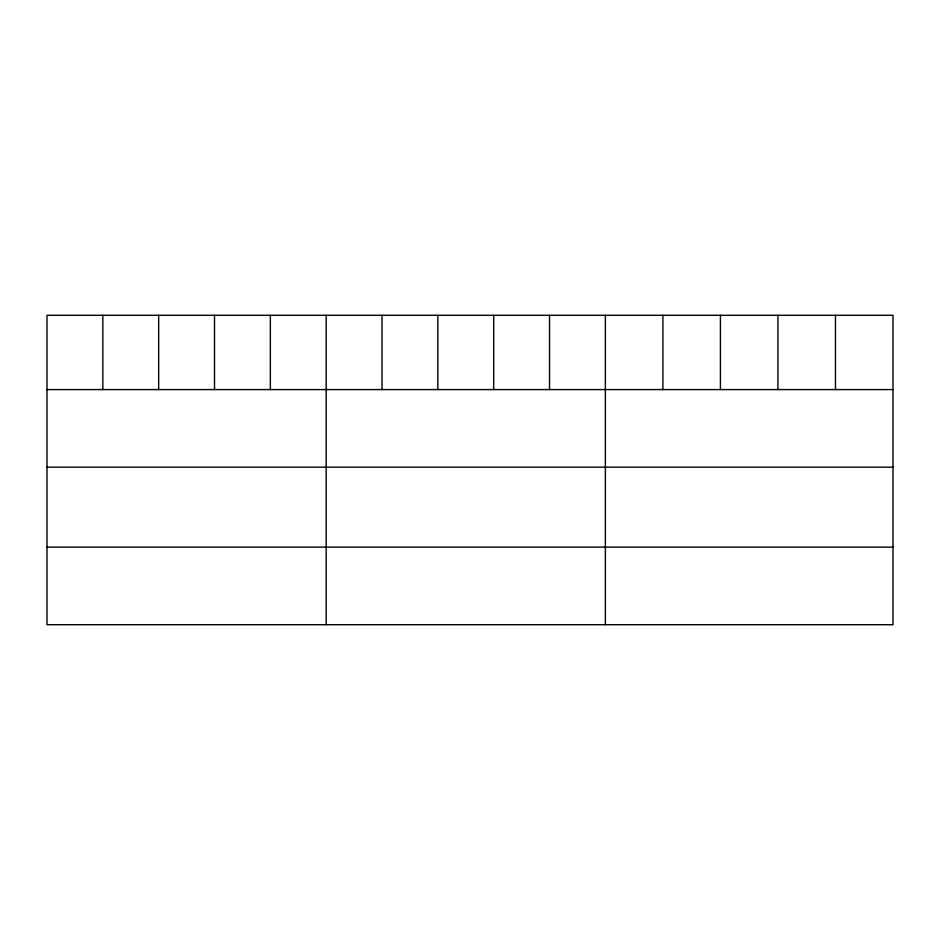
<?xml version="1.0" encoding="UTF-8"?>
<svg xmlns="http://www.w3.org/2000/svg" width="940" height="940" viewBox="0 0 940 940"><rect width="100%" height="100%" fill="white"/><g stroke="black" fill="none" stroke-linecap="round" stroke-linejoin="round"><path stroke-width="1.41" d="M893 389.583L893 624.712L47 624.712L47 315.288L893 315.288L893 389.583L47 389.583M47 467.18L893 467.18M47 547.127L893 547.127M835.472 315.288L835.472 389.583M777.944 315.288L777.944 389.583M720.416 315.288L720.416 389.583M662.888 315.288L662.888 389.583M605.36 315.288L605.36 624.712M549.524 315.288L549.524 389.583M493.688 315.288L493.688 389.583M437.852 315.288L437.852 389.583M382.016 315.288L382.016 389.583M326.18 315.288L326.18 624.712M270.344 315.288L270.344 389.583M214.508 315.288L214.508 389.583M158.672 315.288L158.672 389.583M102.836 315.288L102.836 389.583"/></g></svg>
